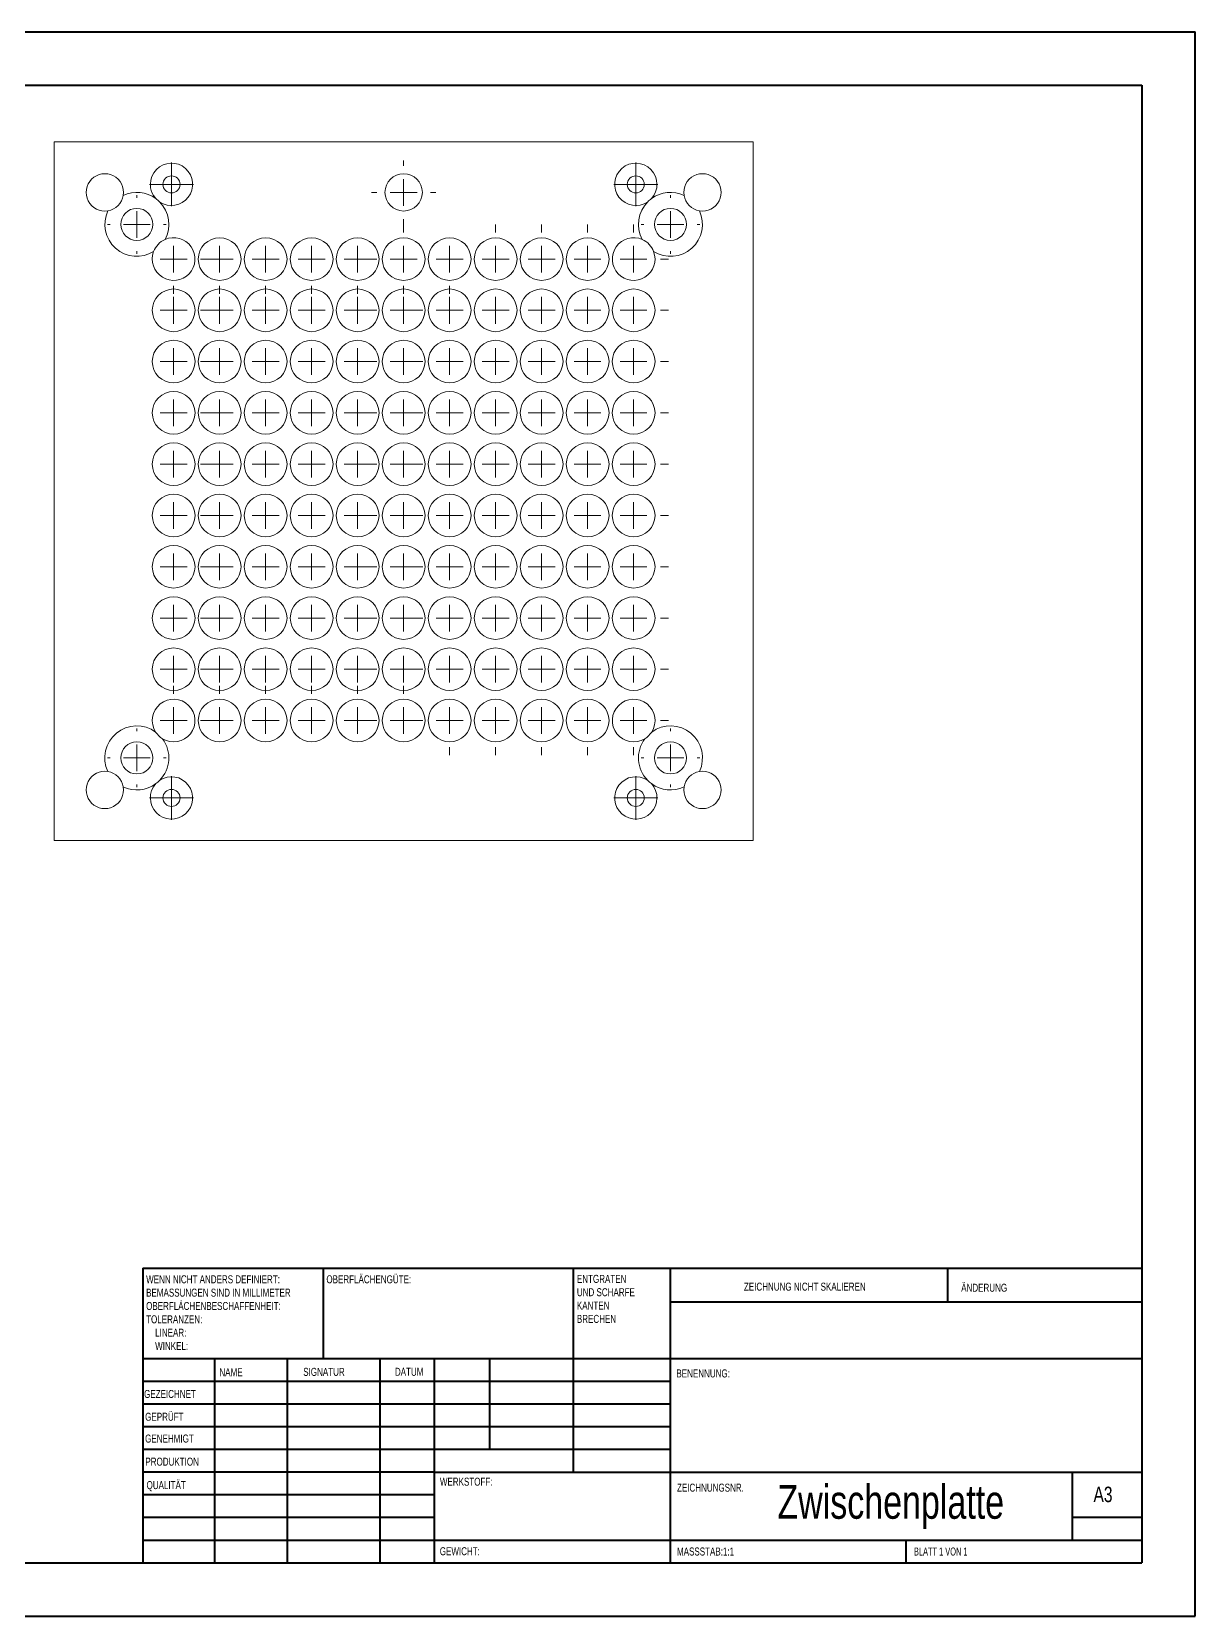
# Model space of a CAD drawing. Header units: millimetres. Extents: x 0 to 420, y 0 to 297.
# Drawn here: x 202 to 420.1, y 0.2 to 297.2 of the extents above; entities that cross this region are included whole.
import ezdxf

# ---------------------------------------------------------------- set-up
doc = ezdxf.new("R2010")
doc.units = ezdxf.units.MM
doc.styles.add('SLDTEXTSTYLE0', font='TXT', dxfattribs={"width": 0.75})
doc.styles.add('SLDTEXTSTYLE1', font='TXT', dxfattribs={"width": 0.692308})

# ---------------------------------------------------------------- blocks, each defined once
blk = doc.blocks.new('SW_NOTE_0')
at = {"color": 0, "linetype": 'Continuous', "lineweight": 0, "char_height": 1.5, "attachment_point": 1, "style": 'SLDTEXTSTYLE0'}
for s, insert in [('ENTGRATEN', (0, 1.93)), ('UND SCHARFE', (0, -0.57)), ('KANTEN', (0, -3.07)), ('BRECHEN', (0, -5.57))]:
    blk.add_mtext(s, dxfattribs=dict(at, insert=insert))
blk = doc.blocks.new('SW_NOTE_1')
at = {"color": 0, "linetype": 'Continuous', "lineweight": 0, "char_height": 1.5, "attachment_point": 1, "style": 'SLDTEXTSTYLE0'}
for s, insert in [('WENN NICHT ANDERS DEFINIERT:', (0, 1.93)), ('OBERFLÄCHENBESCHAFFENHEIT:', (0, -3.07)), ('BEMASSUNGEN SIND IN MILLIMETER', (0, -0.57)), ('TOLERANZEN:', (0, -5.57)), ('LINEAR:', (1.69, -8.07)), ('WINKEL:', (1.69, -10.57))]:
    blk.add_mtext(s, dxfattribs=dict(at, insert=insert))
blk = doc.blocks.new('SW_CENTERMARKSYMBOL_11')
at = {"color": 0, "linetype": 'Continuous', "lineweight": 0}
for p, q in [((0, 5), (0, 5.5)), ((-5, 0), (-5.5, 0)), ((0, 0), (-2.5, 0)), ((0, 0), (0, 2.5)), ((0, 0), (0, -2.5)), ((0, 0), (2.5, 0)), ((5, 0), (5.5, 0)), ((0, -5), (0, -5.5))]:
    blk.add_line(p, q, dxfattribs=at)
blk = doc.blocks.new('SW_CENTERMARKSYMBOL_12')
at = {"color": 0, "linetype": 'Continuous', "lineweight": 0}
for p, q in [((0, 5), (0, 5.5)), ((-5, 0), (-5.5, 0)), ((0, 0), (-2.5, 0)), ((0, 0), (0, 2.5)), ((0, 0), (0, -2.5)), ((0, 0), (2.5, 0)), ((5, 0), (5.5, 0)), ((0, -5), (0, -5.5))]:
    blk.add_line(p, q, dxfattribs=at)
blk = doc.blocks.new('SW_CENTERMARKSYMBOL_13')
at = {"color": 0, "linetype": 'Continuous', "lineweight": 0}
for p, q in [((0, 5), (0, 5.5)), ((-5, 0), (-5.5, 0)), ((0, 0), (-2.5, 0)), ((0, 0), (0, 2.5)), ((0, 0), (0, -2.5)), ((0, 0), (2.5, 0)), ((5, 0), (5.5, 0)), ((0, -5), (0, -5.5))]:
    blk.add_line(p, q, dxfattribs=at)
blk = doc.blocks.new('SW_CENTERMARKSYMBOL_14')
at = {"color": 0, "linetype": 'Continuous', "lineweight": 0}
for p, q in [((0, 5), (0, 5.5)), ((-5, 0), (-5.5, 0)), ((0, 0), (-2.5, 0)), ((0, 0), (0, 2.5)), ((0, 0), (0, -2.5)), ((0, 0), (2.5, 0)), ((5, 0), (5.5, 0)), ((0, -5), (0, -5.5))]:
    blk.add_line(p, q, dxfattribs=at)
blk = doc.blocks.new('SW_CENTERMARKSYMBOL_15')
at = {"color": 0, "linetype": 'Continuous', "lineweight": 0}
for p, q in [((0, 5), (0, 6)), ((-5, 0), (-6, 0)), ((0, 0), (-2.5, 0)), ((0, 0), (0, 2.5)), ((0, 0), (0, -2.5)), ((0, 0), (2.5, 0)), ((5, 0), (6, 0)), ((0, -5), (0, -6))]:
    blk.add_line(p, q, dxfattribs=at)
blk = doc.blocks.new('SW_CENTERMARKSYMBOL_16')
at = {"color": 0, "linetype": 'Continuous', "lineweight": 0}
for p, q in [((-34.48, 0), (-36.98, 0)), ((-34.48, 0), (-34.48, 2.5)), ((-34.48, 0), (-34.48, -2.5)), ((-34.48, 0), (-31.98, 0)), ((-29.48, 0), (-27.98, 0)), ((-25.86, 0), (-28.36, 0)), ((-25.86, 0), (-25.86, 2.5)), ((-25.86, 0), (-25.86, -2.5)), ((-25.86, 0), (-23.36, 0)), ((-17.24, 0), (-19.74, 0)), ((-17.24, 0), (-17.24, 2.5)), ((-17.24, 0), (-17.24, -2.5)), ((-17.24, 0), (-14.74, 0)), ((-8.62, 0), (-11.12, 0)), ((-8.62, 0), (-8.62, 2.5)), ((-8.62, 0), (-8.62, -2.5)), ((-8.62, 0), (-6.12, 0)), ((0, 0), (-2.5, 0)), ((0, 0), (0, 2.5)), ((0, 0), (0, -2.5)), ((0, 0), (2.5, 0)), ((3.62, 0), (2.12, 0)), ((8.62, 0), (6.12, 0)), ((8.62, 0), (8.62, 2.5)), ((8.62, 0), (8.62, -2.5)), ((8.62, 0), (11.12, 0)), ((-34.48, -5), (-34.48, -6.5)), ((-25.86, -5), (-25.86, -6.5)), ((-17.24, -5), (-17.24, -6.5)), ((-8.62, -5), (-8.62, -6.5)), ((0, -5), (0, -6.5)), ((8.62, -5), (8.62, -6.5)), ((-34.48, -9.61), (-34.48, -7.11)), ((-25.86, -9.61), (-25.86, -7.11)), ((-17.24, -9.61), (-17.24, -7.11)), ((-8.62, -9.61), (-8.62, -7.11)), ((0, -9.61), (0, -7.11)), ((8.62, -9.61), (8.62, -7.11)), ((-34.48, -9.61), (-36.98, -9.61)), ((-34.48, -9.61), (-34.48, -12.11)), ((-34.48, -9.61), (-31.98, -9.61)), ((-29.48, -9.61), (-27.98, -9.61)), ((-25.86, -9.61), (-28.36, -9.61)), ((-25.86, -9.61), (-25.86, -12.11)), ((-25.86, -9.61), (-23.36, -9.61)), ((-17.24, -9.61), (-19.74, -9.61)), ((-17.24, -9.61), (-17.24, -12.11)), ((-17.24, -9.61), (-14.74, -9.61)), ((-8.62, -9.61), (-11.12, -9.61)), ((-8.62, -9.61), (-8.62, -12.11)), ((-8.62, -9.61), (-6.12, -9.61)), ((0, -9.61), (-2.5, -9.61)), ((0, -9.61), (0, -12.11)), ((0, -9.61), (2.5, -9.61)), ((3.62, -9.61), (2.12, -9.61)), ((8.62, -9.61), (6.12, -9.61)), ((8.62, -9.61), (8.62, -12.11)), ((8.62, -9.61), (11.12, -9.61)), ((-34.48, -19.22), (-34.48, -16.72)), ((-25.86, -19.22), (-25.86, -16.72)), ((-17.24, -19.22), (-17.24, -16.72)), ((-8.62, -19.22), (-8.62, -16.72)), ((0, -19.22), (0, -16.72)), ((8.62, -19.22), (8.62, -16.72)), ((-34.48, -19.22), (-36.98, -19.22)), ((-34.48, -19.22), (-34.48, -21.72)), ((-34.48, -19.22), (-31.98, -19.22)), ((-29.48, -19.22), (-27.98, -19.22)), ((-25.86, -19.22), (-28.36, -19.22)), ((-25.86, -19.22), (-25.86, -21.72)), ((-25.86, -19.22), (-23.36, -19.22)), ((-17.24, -19.22), (-19.74, -19.22)), ((-17.24, -19.22), (-17.24, -21.72)), ((-17.24, -19.22), (-14.74, -19.22)), ((-8.62, -19.22), (-11.12, -19.22)), ((-8.62, -19.22), (-8.62, -21.72)), ((-8.62, -19.22), (-6.12, -19.22)), ((0, -19.22), (-2.5, -19.22)), ((0, -19.22), (0, -21.72)), ((0, -19.22), (2.5, -19.22)), ((3.62, -19.22), (2.12, -19.22)), ((8.62, -19.22), (6.12, -19.22)), ((8.62, -19.22), (8.62, -21.72)), ((8.62, -19.22), (11.12, -19.22)), ((-34.48, -28.83), (-34.48, -26.33)), ((-25.86, -28.83), (-25.86, -26.33)), ((-17.24, -28.83), (-17.24, -26.33)), ((-8.62, -28.83), (-8.62, -26.33)), ((0, -28.83), (0, -26.33)), ((8.62, -28.83), (8.62, -26.33)), ((-34.48, -28.83), (-36.98, -28.83)), ((-34.48, -28.83), (-34.48, -31.33)), ((-34.48, -28.83), (-31.98, -28.83)), ((-29.48, -28.83), (-27.98, -28.83)), ((-25.86, -28.83), (-28.36, -28.83)), ((-25.86, -28.83), (-25.86, -31.33)), ((-25.86, -28.83), (-23.36, -28.83)), ((-17.24, -28.83), (-19.74, -28.83)), ((-17.24, -28.83), (-17.24, -31.33)), ((-17.24, -28.83), (-14.74, -28.83)), ((-8.62, -28.83), (-11.12, -28.83)), ((-8.62, -28.83), (-8.62, -31.33)), ((-8.62, -28.83), (-6.12, -28.83)), ((0, -28.83), (-2.5, -28.83)), ((0, -28.83), (0, -31.33)), ((0, -28.83), (2.5, -28.83)), ((3.62, -28.83), (2.12, -28.83)), ((8.62, -28.83), (6.12, -28.83)), ((8.62, -28.83), (8.62, -31.33)), ((8.62, -28.83), (11.12, -28.83)), ((-34.48, -38.44), (-36.98, -38.44)), ((-34.48, -38.44), (-34.48, -35.94)), ((-34.48, -38.44), (-34.48, -40.94)), ((-34.48, -38.44), (-31.98, -38.44)), ((-29.48, -38.44), (-27.98, -38.44)), ((-25.86, -38.44), (-28.36, -38.44)), ((-25.86, -38.44), (-25.86, -35.94)), ((-25.86, -38.44), (-25.86, -40.94)), ((-25.86, -38.44), (-23.36, -38.44)), ((-17.24, -38.44), (-19.74, -38.44)), ((-17.24, -38.44), (-17.24, -35.94)), ((-17.24, -38.44), (-17.24, -40.94)), ((-17.24, -38.44), (-14.74, -38.44)), ((-8.62, -38.44), (-11.12, -38.44)), ((-8.62, -38.44), (-8.62, -35.94)), ((-8.62, -38.44), (-8.62, -40.94)), ((-8.62, -38.44), (-6.12, -38.44)), ((0, -38.44), (-2.5, -38.44)), ((0, -38.44), (0, -35.94)), ((0, -38.44), (0, -40.94)), ((0, -38.44), (2.5, -38.44)), ((3.62, -38.44), (2.12, -38.44)), ((8.62, -38.44), (6.12, -38.44)), ((8.62, -38.44), (8.62, -35.94)), ((8.62, -38.44), (8.62, -40.94)), ((8.62, -38.44), (11.12, -38.44)), ((-34.48, -48.06), (-34.48, -45.56)), ((-25.86, -48.06), (-25.86, -45.56)), ((-17.24, -48.06), (-17.24, -45.56)), ((-8.62, -48.06), (-8.62, -45.56)), ((0, -48.06), (0, -45.56)), ((8.62, -48.06), (8.62, -45.56)), ((-34.48, -48.06), (-36.98, -48.06)), ((-34.48, -48.06), (-34.48, -50.56)), ((-34.48, -48.06), (-31.98, -48.06)), ((-29.48, -48.06), (-27.98, -48.06)), ((-25.86, -48.06), (-28.36, -48.06)), ((-25.86, -48.06), (-25.86, -50.56)), ((-25.86, -48.06), (-23.36, -48.06)), ((-17.24, -48.06), (-19.74, -48.06)), ((-17.24, -48.06), (-17.24, -50.56)), ((-17.24, -48.06), (-14.74, -48.06)), ((-8.62, -48.06), (-11.12, -48.06)), ((-8.62, -48.06), (-8.62, -50.56)), ((-8.62, -48.06), (-6.12, -48.06)), ((0, -48.06), (-2.5, -48.06)), ((0, -48.06), (0, -50.56)), ((0, -48.06), (2.5, -48.06)), ((3.62, -48.06), (2.12, -48.06)), ((8.62, -48.06), (6.12, -48.06)), ((8.62, -48.06), (8.62, -50.56)), ((8.62, -48.06), (11.12, -48.06)), ((-34.48, -57.67), (-34.48, -55.17)), ((-25.86, -57.67), (-25.86, -55.17)), ((-17.24, -57.67), (-17.24, -55.17)), ((-8.62, -57.67), (-8.62, -55.17)), ((0, -57.67), (0, -55.17)), ((8.62, -57.67), (8.62, -55.17)), ((-34.48, -57.67), (-36.98, -57.67)), ((-34.48, -57.67), (-34.48, -60.17)), ((-34.48, -57.67), (-31.98, -57.67)), ((-29.48, -57.67), (-27.98, -57.67)), ((-25.86, -57.67), (-28.36, -57.67)), ((-25.86, -57.67), (-25.86, -60.17)), ((-25.86, -57.67), (-23.36, -57.67)), ((-17.24, -57.67), (-19.74, -57.67)), ((-17.24, -57.67), (-17.24, -60.17)), ((-17.24, -57.67), (-14.74, -57.67)), ((-8.62, -57.67), (-11.12, -57.67)), ((-8.62, -57.67), (-8.62, -60.17)), ((-8.62, -57.67), (-6.12, -57.67)), ((0, -57.67), (-2.5, -57.67)), ((0, -57.67), (0, -60.17)), ((0, -57.67), (2.5, -57.67)), ((3.62, -57.67), (2.12, -57.67)), ((8.62, -57.67), (6.12, -57.67)), ((8.62, -57.67), (8.62, -60.17)), ((8.62, -57.67), (11.12, -57.67)), ((-34.48, -67.28), (-34.48, -64.78)), ((-25.86, -67.28), (-25.86, -64.78)), ((-17.24, -67.28), (-17.24, -64.78)), ((-8.62, -67.28), (-8.62, -64.78)), ((0, -67.28), (0, -64.78)), ((8.62, -67.28), (8.62, -64.78)), ((-34.48, -67.28), (-36.98, -67.28)), ((-34.48, -67.28), (-34.48, -69.78)), ((-34.48, -67.28), (-31.98, -67.28)), ((-29.48, -67.28), (-27.98, -67.28)), ((-25.86, -67.28), (-28.36, -67.28)), ((-25.86, -67.28), (-25.86, -69.78)), ((-25.86, -67.28), (-23.36, -67.28)), ((-17.24, -67.28), (-19.74, -67.28)), ((-17.24, -67.28), (-17.24, -69.78)), ((-17.24, -67.28), (-14.74, -67.28)), ((-8.62, -67.28), (-11.12, -67.28)), ((-8.62, -67.28), (-8.62, -69.78)), ((-8.62, -67.28), (-6.12, -67.28)), ((0, -67.28), (-2.5, -67.28)), ((0, -67.28), (0, -69.78)), ((0, -67.28), (2.5, -67.28)), ((3.62, -67.28), (2.12, -67.28)), ((8.62, -67.28), (6.12, -67.28)), ((8.62, -67.28), (8.62, -69.78)), ((8.62, -67.28), (11.12, -67.28)), ((-34.48, -76.89), (-36.98, -76.89)), ((-34.48, -76.89), (-34.48, -74.39)), ((-34.48, -76.89), (-34.48, -79.39)), ((-34.48, -76.89), (-31.98, -76.89)), ((-29.48, -76.89), (-27.98, -76.89)), ((-25.86, -76.89), (-28.36, -76.89)), ((-25.86, -76.89), (-25.86, -74.39)), ((-25.86, -76.89), (-25.86, -79.39)), ((-25.86, -76.89), (-23.36, -76.89)), ((-17.24, -76.89), (-19.74, -76.89)), ((-17.24, -76.89), (-17.24, -74.39)), ((-17.24, -76.89), (-17.24, -79.39)), ((-17.24, -76.89), (-14.74, -76.89)), ((-8.62, -76.89), (-11.12, -76.89)), ((-8.62, -76.89), (-8.62, -74.39)), ((-8.62, -76.89), (-8.62, -79.39)), ((-8.62, -76.89), (-6.12, -76.89)), ((0, -76.89), (-2.5, -76.89)), ((0, -76.89), (0, -74.39)), ((0, -76.89), (0, -79.39)), ((0, -76.89), (2.5, -76.89)), ((3.62, -76.89), (2.12, -76.89)), ((8.62, -76.89), (6.12, -76.89)), ((8.62, -76.89), (8.62, -74.39)), ((8.62, -76.89), (8.62, -79.39)), ((8.62, -76.89), (11.12, -76.89)), ((-34.48, -81.5), (-34.48, -80)), ((-25.86, -81.5), (-25.86, -80)), ((-17.24, -81.5), (-17.24, -80)), ((-8.62, -81.5), (-8.62, -80)), ((0, -81.5), (0, -80)), ((8.62, -81.5), (8.62, -80)), ((-34.48, -86.5), (-34.48, -84)), ((-25.86, -86.5), (-25.86, -84)), ((-17.24, -86.5), (-17.24, -84)), ((-8.62, -86.5), (-8.62, -84)), ((0, -86.5), (0, -84)), ((8.62, -86.5), (8.62, -84)), ((-34.48, -86.5), (-36.98, -86.5)), ((-34.48, -86.5), (-34.48, -89)), ((-34.48, -86.5), (-31.98, -86.5)), ((-29.48, -86.5), (-27.98, -86.5)), ((-25.86, -86.5), (-28.36, -86.5)), ((-25.86, -86.5), (-25.86, -89)), ((-25.86, -86.5), (-23.36, -86.5)), ((-17.24, -86.5), (-19.74, -86.5)), ((-17.24, -86.5), (-17.24, -89)), ((-17.24, -86.5), (-14.74, -86.5)), ((-8.62, -86.5), (-11.12, -86.5)), ((-8.62, -86.5), (-8.62, -89)), ((-8.62, -86.5), (-6.12, -86.5)), ((0, -86.5), (-2.5, -86.5)), ((0, -86.5), (0, -89)), ((0, -86.5), (2.5, -86.5)), ((3.62, -86.5), (2.12, -86.5)), ((8.62, -86.5), (6.12, -86.5)), ((8.62, -86.5), (8.62, -89)), ((8.62, -86.5), (11.12, -86.5))]:
    blk.add_line(p, q, dxfattribs=at)
blk = doc.blocks.new('SW_CENTERMARKSYMBOL_17')
at = {"color": 0, "linetype": 'Continuous', "lineweight": 0}
for p, q in [((-8.62, 5), (-8.62, 6.5)), ((8.62, 5), (8.62, 6.5)), ((17.24, 5), (17.24, 6.5)), ((25.86, 5), (25.86, 6.5)), ((34.48, 5), (34.48, 6.5)), ((-13.62, 0), (-15.12, 0)), ((-8.62, 0), (-11.12, 0)), ((-8.62, 0), (-8.62, 2.5)), ((-8.62, 0), (-8.62, -2.5)), ((-8.62, 0), (-6.12, 0)), ((0, 0), (-2.5, 0)), ((0, 0), (0, 2.5)), ((0, 0), (0, -2.5)), ((0, 0), (2.5, 0)), ((8.62, 0), (6.12, 0)), ((8.62, 0), (8.62, 2.5)), ((8.62, 0), (8.62, -2.5)), ((8.62, 0), (11.12, 0)), ((17.24, 0), (14.74, 0)), ((17.24, 0), (17.24, 2.5)), ((17.24, 0), (17.24, -2.5)), ((17.24, 0), (19.74, 0)), ((25.86, 0), (23.36, 0)), ((25.86, 0), (25.86, 2.5)), ((25.86, 0), (25.86, -2.5)), ((25.86, 0), (28.36, 0)), ((34.48, 0), (31.98, 0)), ((34.48, 0), (34.48, 2.5)), ((34.48, 0), (34.48, -2.5)), ((34.48, 0), (36.98, 0)), ((39.48, 0), (40.98, 0)), ((-8.62, -5), (-8.62, -6.5)), ((0, -5), (0, -6.5)), ((0, -9.61), (0, -7.11)), ((8.62, -9.61), (8.62, -7.11)), ((17.24, -9.61), (17.24, -7.11)), ((25.86, -9.61), (25.86, -7.11)), ((34.48, -9.61), (34.48, -7.11)), ((-5, -9.61), (-6.5, -9.61)), ((0, -9.61), (-2.5, -9.61)), ((0, -9.61), (0, -12.11)), ((0, -9.61), (2.5, -9.61)), ((8.62, -9.61), (6.12, -9.61)), ((8.62, -9.61), (8.62, -12.11)), ((8.62, -9.61), (11.12, -9.61)), ((17.24, -9.61), (14.74, -9.61)), ((17.24, -9.61), (17.24, -12.11)), ((17.24, -9.61), (19.74, -9.61)), ((25.86, -9.61), (23.36, -9.61)), ((25.86, -9.61), (25.86, -12.11)), ((25.86, -9.61), (28.36, -9.61)), ((34.48, -9.61), (31.98, -9.61)), ((34.48, -9.61), (34.48, -12.11)), ((34.48, -9.61), (36.98, -9.61)), ((39.48, -9.61), (40.98, -9.61)), ((0, -19.22), (0, -16.72)), ((8.62, -19.22), (8.62, -16.72)), ((17.24, -19.22), (17.24, -16.72)), ((25.86, -19.22), (25.86, -16.72)), ((34.48, -19.22), (34.48, -16.72)), ((-5, -19.22), (-6.5, -19.22)), ((0, -19.22), (-2.5, -19.22)), ((0, -19.22), (0, -21.72)), ((0, -19.22), (2.5, -19.22)), ((8.62, -19.22), (6.12, -19.22)), ((8.62, -19.22), (8.62, -21.72)), ((8.62, -19.22), (11.12, -19.22)), ((17.24, -19.22), (14.74, -19.22)), ((17.24, -19.22), (17.24, -21.72)), ((17.24, -19.22), (19.74, -19.22)), ((25.86, -19.22), (23.36, -19.22)), ((25.86, -19.22), (25.86, -21.72)), ((25.86, -19.22), (28.36, -19.22)), ((34.48, -19.22), (31.98, -19.22)), ((34.48, -19.22), (34.48, -21.72)), ((34.48, -19.22), (36.98, -19.22)), ((39.48, -19.22), (40.98, -19.22)), ((0, -28.83), (0, -26.33)), ((8.62, -28.83), (8.62, -26.33)), ((17.24, -28.83), (17.24, -26.33)), ((25.86, -28.83), (25.86, -26.33)), ((34.48, -28.83), (34.48, -26.33)), ((-5, -28.83), (-6.5, -28.83)), ((0, -28.83), (-2.5, -28.83)), ((0, -28.83), (0, -31.33)), ((0, -28.83), (2.5, -28.83)), ((8.62, -28.83), (6.12, -28.83)), ((8.62, -28.83), (8.62, -31.33)), ((8.62, -28.83), (11.12, -28.83)), ((17.24, -28.83), (14.74, -28.83)), ((17.24, -28.83), (17.24, -31.33)), ((17.24, -28.83), (19.74, -28.83)), ((25.86, -28.83), (23.36, -28.83)), ((25.86, -28.83), (25.86, -31.33)), ((25.86, -28.83), (28.36, -28.83)), ((34.48, -28.83), (31.98, -28.83)), ((34.48, -28.83), (34.48, -31.33)), ((34.48, -28.83), (36.98, -28.83)), ((39.48, -28.83), (40.98, -28.83)), ((-5, -38.44), (-6.5, -38.44)), ((0, -38.44), (-2.5, -38.44)), ((0, -38.44), (0, -35.94)), ((0, -38.44), (0, -40.94)), ((0, -38.44), (2.5, -38.44)), ((8.62, -38.44), (6.12, -38.44)), ((8.62, -38.44), (8.62, -35.94)), ((8.62, -38.44), (8.62, -40.94)), ((8.62, -38.44), (11.12, -38.44)), ((17.24, -38.44), (14.74, -38.44)), ((17.24, -38.44), (17.24, -35.94)), ((17.24, -38.44), (17.24, -40.94)), ((17.24, -38.44), (19.74, -38.44)), ((25.86, -38.44), (23.36, -38.44)), ((25.86, -38.44), (25.86, -35.94)), ((25.86, -38.44), (25.86, -40.94)), ((25.86, -38.44), (28.36, -38.44)), ((34.48, -38.44), (31.98, -38.44)), ((34.48, -38.44), (34.48, -35.94)), ((34.48, -38.44), (34.48, -40.94)), ((34.48, -38.44), (36.98, -38.44)), ((39.48, -38.44), (40.98, -38.44)), ((0, -48.06), (0, -45.56)), ((8.62, -48.06), (8.62, -45.56)), ((17.24, -48.06), (17.24, -45.56)), ((25.86, -48.06), (25.86, -45.56)), ((34.48, -48.06), (34.48, -45.56)), ((-5, -48.06), (-6.5, -48.06)), ((0, -48.06), (-2.5, -48.06)), ((0, -48.06), (0, -50.56)), ((0, -48.06), (2.5, -48.06)), ((8.62, -48.06), (6.12, -48.06)), ((8.62, -48.06), (8.62, -50.56)), ((8.62, -48.06), (11.12, -48.06)), ((17.24, -48.06), (14.74, -48.06)), ((17.24, -48.06), (17.24, -50.56)), ((17.24, -48.06), (19.74, -48.06)), ((25.86, -48.06), (23.36, -48.06)), ((25.86, -48.06), (25.86, -50.56)), ((25.86, -48.06), (28.36, -48.06)), ((34.48, -48.06), (31.98, -48.06)), ((34.48, -48.06), (34.48, -50.56)), ((34.48, -48.06), (36.98, -48.06)), ((39.48, -48.06), (40.98, -48.06)), ((0, -57.67), (0, -55.17)), ((8.62, -57.67), (8.62, -55.17)), ((17.24, -57.67), (17.24, -55.17)), ((25.86, -57.67), (25.86, -55.17)), ((34.48, -57.67), (34.48, -55.17)), ((-5, -57.67), (-6.5, -57.67)), ((0, -57.67), (-2.5, -57.67)), ((0, -57.67), (0, -60.17)), ((0, -57.67), (2.5, -57.67)), ((8.62, -57.67), (6.12, -57.67)), ((8.62, -57.67), (8.62, -60.17)), ((8.62, -57.67), (11.12, -57.67)), ((17.24, -57.67), (14.74, -57.67)), ((17.24, -57.67), (17.24, -60.17)), ((17.24, -57.67), (19.74, -57.67)), ((25.86, -57.67), (23.36, -57.67)), ((25.86, -57.67), (25.86, -60.17)), ((25.86, -57.67), (28.36, -57.67)), ((34.48, -57.67), (31.98, -57.67)), ((34.48, -57.67), (34.48, -60.17)), ((34.48, -57.67), (36.98, -57.67)), ((39.48, -57.67), (40.98, -57.67)), ((0, -67.28), (0, -64.78)), ((8.62, -67.28), (8.62, -64.78)), ((17.24, -67.28), (17.24, -64.78)), ((25.86, -67.28), (25.86, -64.78)), ((34.48, -67.28), (34.48, -64.78)), ((-5, -67.28), (-6.5, -67.28)), ((0, -67.28), (-2.5, -67.28)), ((0, -67.28), (0, -69.78)), ((0, -67.28), (2.5, -67.28)), ((8.62, -67.28), (6.12, -67.28)), ((8.62, -67.28), (8.62, -69.78)), ((8.62, -67.28), (11.12, -67.28)), ((17.24, -67.28), (14.74, -67.28)), ((17.24, -67.28), (17.24, -69.78)), ((17.24, -67.28), (19.74, -67.28)), ((25.86, -67.28), (23.36, -67.28)), ((25.86, -67.28), (25.86, -69.78)), ((25.86, -67.28), (28.36, -67.28)), ((34.48, -67.28), (31.98, -67.28)), ((34.48, -67.28), (34.48, -69.78)), ((34.48, -67.28), (36.98, -67.28)), ((39.48, -67.28), (40.98, -67.28)), ((-5, -76.89), (-6.5, -76.89)), ((0, -76.89), (-2.5, -76.89)), ((0, -76.89), (0, -74.39)), ((0, -76.89), (0, -79.39)), ((0, -76.89), (2.5, -76.89)), ((8.62, -76.89), (6.12, -76.89)), ((8.62, -76.89), (8.62, -74.39)), ((8.62, -76.89), (8.62, -79.39)), ((8.62, -76.89), (11.12, -76.89)), ((17.24, -76.89), (14.74, -76.89)), ((17.24, -76.89), (17.24, -74.39)), ((17.24, -76.89), (17.24, -79.39)), ((17.24, -76.89), (19.74, -76.89)), ((25.86, -76.89), (23.36, -76.89)), ((25.86, -76.89), (25.86, -74.39)), ((25.86, -76.89), (25.86, -79.39)), ((25.86, -76.89), (28.36, -76.89)), ((34.48, -76.89), (31.98, -76.89)), ((34.48, -76.89), (34.48, -74.39)), ((34.48, -76.89), (34.48, -79.39)), ((34.48, -76.89), (36.98, -76.89)), ((39.48, -76.89), (40.98, -76.89)), ((0, -86.5), (0, -84)), ((8.62, -86.5), (8.62, -84)), ((17.24, -86.5), (17.24, -84)), ((25.86, -86.5), (25.86, -84)), ((34.48, -86.5), (34.48, -84)), ((-5, -86.5), (-6.5, -86.5)), ((0, -86.5), (-2.5, -86.5)), ((0, -86.5), (0, -89)), ((0, -86.5), (2.5, -86.5)), ((8.62, -86.5), (6.12, -86.5)), ((8.62, -86.5), (8.62, -89)), ((8.62, -86.5), (11.12, -86.5)), ((17.24, -86.5), (14.74, -86.5)), ((17.24, -86.5), (17.24, -89)), ((17.24, -86.5), (19.74, -86.5)), ((25.86, -86.5), (23.36, -86.5)), ((25.86, -86.5), (25.86, -89)), ((25.86, -86.5), (28.36, -86.5)), ((34.48, -86.5), (31.98, -86.5)), ((34.48, -86.5), (34.48, -89)), ((34.48, -86.5), (36.98, -86.5)), ((39.48, -86.5), (40.98, -86.5)), ((0, -91.5), (0, -93)), ((8.62, -91.5), (8.62, -93)), ((17.24, -91.5), (17.24, -93)), ((25.86, -91.5), (25.86, -93)), ((34.48, -91.5), (34.48, -93))]:
    blk.add_line(p, q, dxfattribs=at)
blk = doc.blocks.new('SW_CENTERMARKSYMBOL_18')
at = {"color": 0, "linetype": 'Continuous', "lineweight": 0}
for p, q in [((0, 2.5), (0, 4.1)), ((-2.5, 0), (-4.1, 0)), ((0, 0), (-2.5, 0)), ((0, 0), (0, 2.5)), ((0, 0), (0, -2.5)), ((0, 0), (2.5, 0)), ((2.5, 0), (4.1, 0)), ((0, -2.5), (0, -4.1))]:
    blk.add_line(p, q, dxfattribs=at)
blk = doc.blocks.new('SW_CENTERMARKSYMBOL_19')
at = {"color": 0, "linetype": 'Continuous', "lineweight": 0}
for p, q in [((0, 2.5), (0, 4.1)), ((-2.5, 0), (-4.1, 0)), ((0, 0), (-2.5, 0)), ((0, 0), (0, 2.5)), ((0, 0), (0, -2.5)), ((0, 0), (2.5, 0)), ((2.5, 0), (4.1, 0)), ((0, -2.5), (0, -4.1))]:
    blk.add_line(p, q, dxfattribs=at)
blk = doc.blocks.new('SW_CENTERMARKSYMBOL_20')
at = {"color": 0, "linetype": 'Continuous', "lineweight": 0}
for p, q in [((0, 2.5), (0, 4.1)), ((-2.5, 0), (-4.1, 0)), ((0, 0), (-2.5, 0)), ((0, 0), (0, 2.5)), ((0, 0), (0, -2.5)), ((0, 0), (2.5, 0)), ((2.5, 0), (4.1, 0)), ((0, -2.5), (0, -4.1))]:
    blk.add_line(p, q, dxfattribs=at)
blk = doc.blocks.new('SW_CENTERMARKSYMBOL_21')
at = {"color": 0, "linetype": 'Continuous', "lineweight": 0}
for p, q in [((0, 2.5), (0, 4.1)), ((-2.5, 0), (-4.1, 0)), ((0, 0), (-2.5, 0)), ((0, 0), (0, 2.5)), ((0, 0), (0, -2.5)), ((0, 0), (2.5, 0)), ((2.5, 0), (4.1, 0)), ((0, -2.5), (0, -4.1))]:
    blk.add_line(p, q, dxfattribs=at)

msp = doc.modelspace()

# ---------------------------------------------------------------- linework, layer by layer
at = {"color": 7, "linetype": 'Continuous', "lineweight": 40}
for p, q in [((0.08, 297.21), (420.08, 297.21)), ((420.08, 0.21), (420.08, 297.21)), ((25.08, 287.21), (410.08, 287.21)), ((410.08, 287.21), (410.08, 10.21)), ((222.88, 65.46), (410.08, 65.46)), ((222.88, 65.46), (222.88, 10.21)), ((256.68, 48.46), (256.68, 65.46)), ((303.48, 65.46), (303.48, 27.21)), ((321.68, 65.46), (321.68, 10.21)), ((373.68, 59.09), (373.68, 65.46)), ((410.08, 59.09), (321.68, 59.09)), ((410.08, 48.46), (222.88, 48.46)), ((236.28, 48.46), (236.28, 10.21)), ((249.87, 48.46), (249.87, 10.21)), ((267.28, 48.46), (267.28, 10.21)), ((277.48, 10.21), (277.48, 48.46)), ((287.88, 31.46), (287.88, 48.46)), ((321.68, 44.21), (222.88, 44.21)), ((321.68, 39.96), (222.88, 39.96)), ((321.68, 35.71), (222.88, 35.71)), ((321.68, 31.46), (222.88, 31.46)), ((277.48, 27.21), (222.88, 27.21)), ((277.48, 27.21), (410.08, 27.21)), ((397.08, 14.46), (397.08, 27.21)), ((277.48, 22.96), (222.88, 22.96)), ((277.48, 18.71), (222.88, 18.71)), ((410.08, 18.71), (397.08, 18.71)), ((222.88, 14.46), (410.08, 14.46)), ((365.88, 10.21), (365.88, 14.46)), ((25.08, 10.21), (410.08, 10.21)), ((0.08, 0.21), (420.08, 0.21))]:
    msp.add_line(p, q, dxfattribs=at)
at = {"color": 7, "linetype": 'Continuous', "lineweight": 15}
for p, q in [((206.23, 145.6), (206.23, 276.6)), ((206.23, 276.6), (337.23, 276.6)), ((337.23, 276.6), (337.23, 145.6)), ((337.23, 145.6), (206.23, 145.6))]:
    msp.add_line(p, q, dxfattribs=at)
for centre, radius in [((271.73, 267.1), 3.5), ((228.23, 268.6), 1.6), ((315.23, 268.6), 1.6), ((221.73, 261.1), 3), ((321.73, 261.1), 3), ((237.25, 254.6), 4), ((245.87, 254.6), 4), ((254.49, 254.6), 4), ((263.11, 254.6), 4), ((271.73, 254.6), 4), ((280.35, 254.6), 4), ((288.97, 254.6), 4), ((297.59, 254.6), 4), ((306.21, 254.6), 4), ((228.63, 244.99), 4), ((237.25, 244.99), 4), ((245.87, 244.99), 4), ((254.49, 244.99), 4), ((263.11, 244.99), 4), ((271.73, 244.99), 4), ((280.35, 244.99), 4), ((288.97, 244.99), 4), ((297.59, 244.99), 4), ((306.21, 244.99), 4), ((314.83, 244.99), 4), ((228.63, 235.38), 4), ((237.25, 235.38), 4), ((245.87, 235.38), 4), ((254.49, 235.38), 4), ((263.11, 235.38), 4), ((271.73, 235.38), 4), ((280.35, 235.38), 4), ((288.97, 235.38), 4), ((297.59, 235.38), 4), ((306.21, 235.38), 4), ((314.83, 235.38), 4), ((228.63, 225.77), 4), ((237.25, 225.77), 4), ((245.87, 225.77), 4), ((254.49, 225.77), 4), ((263.11, 225.77), 4), ((271.73, 225.77), 4), ((280.35, 225.77), 4), ((288.97, 225.77), 4), ((297.59, 225.77), 4), ((306.21, 225.77), 4), ((314.83, 225.77), 4), ((228.63, 216.16), 4), ((237.25, 216.16), 4), ((245.87, 216.16), 4), ((254.49, 216.16), 4), ((263.11, 216.16), 4), ((271.73, 216.16), 4), ((280.35, 216.16), 4), ((288.97, 216.16), 4), ((297.59, 216.16), 4), ((306.21, 216.16), 4), ((314.83, 216.16), 4), ((228.63, 206.55), 4), ((237.25, 206.55), 4), ((245.87, 206.55), 4), ((254.49, 206.55), 4), ((263.11, 206.55), 4), ((271.73, 206.55), 4), ((280.35, 206.55), 4), ((288.97, 206.55), 4), ((297.59, 206.55), 4), ((306.21, 206.55), 4), ((314.83, 206.55), 4), ((228.63, 196.94), 4), ((237.25, 196.94), 4), ((245.87, 196.94), 4), ((254.49, 196.94), 4), ((263.11, 196.94), 4), ((271.73, 196.94), 4), ((280.35, 196.94), 4), ((288.97, 196.94), 4), ((297.59, 196.94), 4), ((306.21, 196.94), 4), ((314.83, 196.94), 4), ((228.63, 187.32), 4), ((237.25, 187.32), 4), ((245.87, 187.32), 4), ((254.49, 187.32), 4), ((263.11, 187.32), 4), ((271.73, 187.32), 4), ((280.35, 187.32), 4), ((288.97, 187.32), 4), ((297.59, 187.32), 4), ((306.21, 187.32), 4), ((314.83, 187.32), 4), ((228.63, 177.71), 4), ((237.25, 177.71), 4), ((245.87, 177.71), 4), ((254.49, 177.71), 4), ((263.11, 177.71), 4), ((271.73, 177.71), 4), ((280.35, 177.71), 4), ((288.97, 177.71), 4), ((297.59, 177.71), 4), ((306.21, 177.71), 4), ((314.83, 177.71), 4), ((237.25, 168.1), 4), ((245.87, 168.1), 4), ((254.49, 168.1), 4), ((263.11, 168.1), 4), ((271.73, 168.1), 4), ((280.35, 168.1), 4), ((288.97, 168.1), 4), ((297.59, 168.1), 4), ((306.21, 168.1), 4), ((221.73, 161.1), 3), ((321.73, 161.1), 3), ((228.23, 153.6), 1.6), ((315.23, 153.6), 1.6)]:
    msp.add_circle(centre, radius, dxfattribs=at)
for centre, radius, start, end in [((215.73, 267.1), 3.5, 350.6757, 279.3243), ((228.23, 268.6), 3.97, 235.8054, 222.3658), ((315.23, 268.6), 3.97, 317.6342, 304.1946), ((327.73, 267.1), 3.5, 260.6757, 189.3243), ((215.73, 267.1), 3.5, 279.3243, 350.6757), ((221.73, 261.1), 6, 53.5261, 115.1111), ((221.73, 261.1), 6, 331.7436, 44.6451), ((321.73, 261.1), 6, 135.3549, 208.2564), ((321.73, 261.1), 6, 64.8889, 126.4739), ((327.73, 267.1), 3.5, 189.3243, 260.6757), ((221.73, 261.1), 6, 154.8889, 301.6761), ((321.73, 261.1), 6, 238.3239, 25.1111), ((228.63, 254.6), 4, 159.6072, 113.8124), ((314.83, 254.6), 4, 66.1876, 20.3928), ((228.63, 254.6), 4, 113.8124, 159.6072), ((314.83, 254.6), 4, 20.3928, 66.1876), ((228.63, 168.1), 4, 238.4347, 212.3896), ((314.83, 168.1), 4, 327.6104, 301.5653), ((221.73, 161.1), 6, 54.052, 205.1111), ((321.73, 161.1), 6, 334.8889, 125.948), ((228.63, 168.1), 4, 212.3896, 238.4347), ((221.73, 161.1), 6, 315.3549, 36.7723), ((321.73, 161.1), 6, 143.2277, 224.6451), ((314.83, 168.1), 4, 301.5653, 327.6104), ((215.73, 155.1), 3.5, 80.6757, 9.3243), ((215.73, 155.1), 3.5, 9.3243, 80.6757), ((228.23, 153.6), 3.97, 137.6342, 124.1946), ((315.23, 153.6), 3.97, 55.8054, 42.3658), ((327.73, 155.1), 3.5, 170.6757, 99.3243), ((327.73, 155.1), 3.5, 99.3243, 170.6757), ((221.73, 161.1), 6, 244.8889, 306.4739), ((321.73, 161.1), 6, 233.5261, 295.1111)]:
    msp.add_arc(centre, radius, start, end, dxfattribs=at)
for points in [[(226, 265.32), (225.89, 265.43), (225.77, 265.53), (225.54, 265.74), (225.42, 265.83), (225.29, 265.93)], [(318.16, 265.93), (318.04, 265.83), (317.91, 265.74), (317.68, 265.54), (317.57, 265.43), (317.46, 265.32)], [(225.29, 156.28), (225.42, 156.37), (225.54, 156.47), (225.77, 156.67), (225.89, 156.78), (226, 156.89)], [(317.46, 156.89), (317.57, 156.78), (317.68, 156.67), (317.91, 156.47), (318.04, 156.37), (318.16, 156.28)]]:
    msp.add_open_spline(points, degree=3, knots=[0, 0, 0, 0, 0.5, 0.5, 1, 1, 1, 1], dxfattribs=at)

# ---------------------------------------------------------------- block references
at = {"color": 7, "linetype": 'Continuous', "lineweight": 0}
for name, p in [('SW_CENTERMARKSYMBOL_21', (228.23, 268.6)), ('SW_CENTERMARKSYMBOL_15', (271.73, 267.1)), ('SW_CENTERMARKSYMBOL_20', (315.23, 268.6)), ('SW_CENTERMARKSYMBOL_14', (221.73, 261.1)), ('SW_CENTERMARKSYMBOL_11', (321.73, 261.1)), ('SW_CENTERMARKSYMBOL_17', (280.35, 254.6)), ('SW_CENTERMARKSYMBOL_16', (263.11, 254.6)), ('SW_CENTERMARKSYMBOL_13', (221.73, 161.1)), ('SW_CENTERMARKSYMBOL_12', (321.73, 161.1)), ('SW_CENTERMARKSYMBOL_18', (228.23, 153.6)), ('SW_CENTERMARKSYMBOL_19', (315.23, 153.6)), ('SW_NOTE_1', (223.47, 62.2)), ('SW_NOTE_0', (304.19, 62.28))]:
    msp.add_blockref(name, p, dxfattribs=at)

# ---------------------------------------------------------------- texts
for s, insert, char_height, attachment_point, style in [('OBERFLÄCHENGÜTE:', (257.25, 64.13), 1.5, 1, 'SLDTEXTSTYLE0'), ('ZEICHNUNG NICHT SKALIEREN', (335.49, 62.75), 1.5, 1, 'SLDTEXTSTYLE0'), ('ÄNDERUNG', (376.21, 62.55), 1.5, 1, 'SLDTEXTSTYLE0'), ('NAME', (237.2, 46.72), 1.5, 1, 'SLDTEXTSTYLE0'), ('SIGNATUR', (252.91, 46.78), 1.5, 1, 'SLDTEXTSTYLE0'), ('DATUM', (270.09, 46.79), 1.5, 1, 'SLDTEXTSTYLE0'), ('BENENNUNG:', (322.84, 46.49), 1.5, 1, 'SLDTEXTSTYLE0'), ('GEZEICHNET', (223.09, 42.64), 1.5, 1, 'SLDTEXTSTYLE0'), ('GEPRÜFT', (223.29, 38.37), 1.5, 1, 'SLDTEXTSTYLE0'), ('GENEHMIGT', (223.28, 34.28), 1.5, 1, 'SLDTEXTSTYLE0'), ('PRODUKTION', (223.33, 29.95), 1.5, 1, 'SLDTEXTSTYLE0'), ('QUALITÄT', (223.55, 25.56), 1.5, 1, 'SLDTEXTSTYLE0'), ('WERKSTOFF:', (278.52, 26.2), 1.5, 1, 'SLDTEXTSTYLE0'), ('ZEICHNUNGSNR.', (322.95, 25.08), 1.5, 1, 'SLDTEXTSTYLE0'), ('Zwischenplatte', (363.01, 24.85), 6.35, 2, 'SLDTEXTSTYLE0'), ('A3', (401, 24.52), 2.91, 1, 'SLDTEXTSTYLE0'), ('GEWICHT:', (278.5, 13.16), 1.499, 1, 'SLDTEXTSTYLE0'), ('MASSSTAB:1:1', (322.95, 13.11), 1.5, 1, 'SLDTEXTSTYLE0'), ('BLATT 1 VON 1', (367.36, 13.11), 1.5, 1, 'SLDTEXTSTYLE1')]:
    msp.add_mtext(s, dxfattribs=dict(at, insert=insert, char_height=char_height, attachment_point=attachment_point, style=style))

doc.saveas('drawing.dxf')
